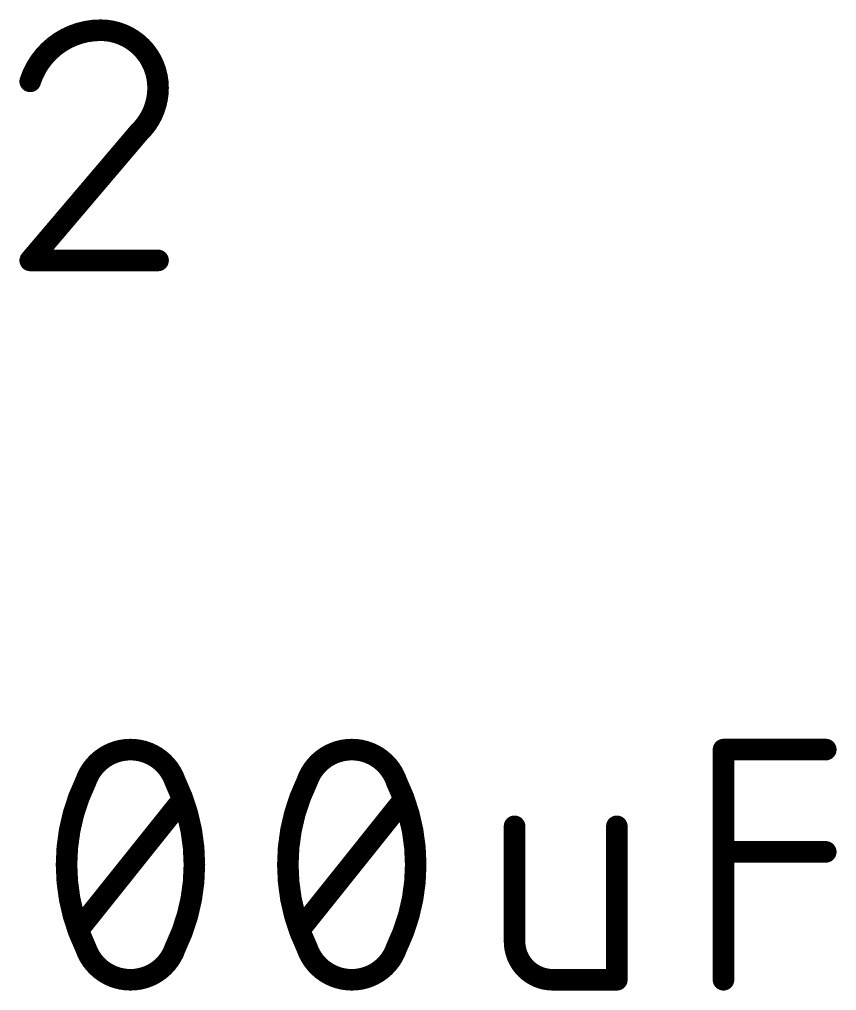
# Model space of a CAD drawing. Extents: x -177 to 163, y -159 to 163.
# Drawn here: x 34.2 to 39.97, y 50.01 to 56.87 of the extents above; entities that cross this region are included whole.
import ezdxf

# ---------------------------------------------------------------- set-up
doc = ezdxf.new("R2010")
doc.units = 0
doc.layers.add('95', color=251, linetype='CONTINUOUS')
doc.layers.add('96', color=251, linetype='CONTINUOUS')

msp = doc.modelspace()

# ---------------------------------------------------------------- linework, layer by layer
at = {"layer": '95'}
for points, const_width in [([(34.7725, 56.7944, 0.3252), (34.2757, 56.4332)], 0.1524), ([(35.1789, 56.388, 0.4142), (34.7725, 56.7944)], 0.1524), ([(34.7725, 56.8325, 1), (34.7725, 56.7563)], 0.0762), ([(34.7725, 56.7563, 1), (34.7725, 56.8325)], 0.0762), ([(34.2395, 56.4449, 1), (34.312, 56.4214)], 0.0762), ([(35.0434, 56.0719, 0.2053), (35.1789, 56.388)], 0.1524), ([(35.217, 56.388, 1), (35.1408, 56.388)], 0.0762), ([(35.1408, 56.388, 1), (35.217, 56.388)], 0.0762), ([(35.0171, 56.0995, 1), (35.0697, 56.0443)], 0.0762), ([(35.0724, 56.0472, 1), (35.0144, 56.0966)], 0.0762), ([(34.2467, 55.1935, 1), (34.3048, 55.1441)], 0.0762), ([(34.2758, 55.2069, 1), (34.2758, 55.1307)], 0.0762), ([(35.1789, 55.1307, 1), (35.1789, 55.2069)], 0.0762)]:
    msp.add_lwpolyline(points, format="xyb", dxfattribs=dict(at, const_width=const_width))
at = {"layer": '95', "const_width": 0.1524}
for points in [[(35.0434, 56.0719), (34.2758, 55.1688)], [(34.2758, 55.1688), (35.1789, 55.1688)]]:
    msp.add_lwpolyline(points, dxfattribs=at)
at = {"layer": '96'}
for points, const_width in [([(34.9839, 51.7144, 0.3205), (34.6678, 51.4886)], 0.1524), ([(35.3, 51.4886, 0.3205), (34.9839, 51.7144)], 0.1524), ([(34.9839, 51.7525, 1), (34.9839, 51.6763)], 0.0762), ([(34.9839, 51.6763, 1), (34.9839, 51.7525)], 0.0762), ([(36.547, 51.7144, 0.3205), (36.2309, 51.4886)], 0.1524), ([(36.8631, 51.4886, 0.3205), (36.547, 51.7144)], 0.1524), ([(36.547, 51.7525, 1), (36.547, 51.6763)], 0.0762), ([(36.547, 51.6763, 1), (36.547, 51.7525)], 0.0762), ([(39.2107, 51.7144, 1), (39.1345, 51.7144)], 0.0762), ([(39.1726, 51.7525, 1), (39.1726, 51.6763)], 0.0762), ([(39.8951, 51.6763, 1), (39.8951, 51.7525)], 0.0762), ([(34.6678, 51.4886, 0.1139), (34.5323, 50.9016)], 0.1524), ([(34.6317, 51.501, 1), (34.7038, 51.4763)], 0.0762), ([(34.702, 51.4719, 1), (34.6335, 51.5053)], 0.0762), ([(35.3342, 51.5053, 1), (35.2657, 51.4719)], 0.0762), ([(35.4354, 50.9016, 0.1139), (35.3, 51.4886)], 0.1524), ([(35.2639, 51.4763, 1), (35.336, 51.501)], 0.0762), ([(36.2309, 51.4886, 0.1139), (36.0954, 50.9016)], 0.1524), ([(36.1949, 51.501, 1), (36.2669, 51.4763)], 0.0762), ([(36.2652, 51.4719, 1), (36.1967, 51.5053)], 0.0762), ([(36.8973, 51.5053, 1), (36.8288, 51.4719)], 0.0762), ([(36.9986, 50.9016, 0.1139), (36.8631, 51.4886)], 0.1524), ([(36.827, 51.4763, 1), (36.8991, 51.501)], 0.0762), ([(35.3749, 51.3294, 1), (35.3154, 51.377)], 0.0762), ([(36.938, 51.3294, 1), (36.8785, 51.377)], 0.0762), ([(37.7349, 51.1725, 1), (37.6587, 51.1725)], 0.0762), ([(38.4574, 51.1725, 1), (38.3812, 51.1725)], 0.0762), ([(39.1726, 51.03, 1), (39.1726, 50.9538)], 0.0762), ([(39.8951, 50.9538, 1), (39.8951, 51.03)], 0.0762), ([(34.5323, 50.9016, 0.1139), (34.6678, 50.3146)], 0.1524), ([(34.5704, 50.9016, 1), (34.4942, 50.9016)], 0.0762), ([(35.3, 50.3146, 0.1139), (35.4354, 50.9016)], 0.1524), ([(35.4735, 50.9016, 1), (35.3973, 50.9016)], 0.0762), ([(36.0954, 50.9016, 0.1139), (36.2309, 50.3146)], 0.1524), ([(36.1335, 50.9016, 1), (36.0573, 50.9016)], 0.0762), ([(36.8631, 50.3146, 0.1139), (36.9986, 50.9016)], 0.1524), ([(37.0367, 50.9016, 1), (36.9605, 50.9016)], 0.0762), ([(34.4942, 50.9016, 1), (34.5704, 50.9016)], 0.0762), ([(35.3973, 50.9016, 1), (35.4735, 50.9016)], 0.0762), ([(36.0573, 50.9016, 1), (36.1335, 50.9016)], 0.0762), ([(36.9605, 50.9016, 1), (37.0367, 50.9016)], 0.0762), ([(34.5929, 50.4738, 1), (34.6524, 50.4262)], 0.0762), ([(36.156, 50.4738, 1), (36.2155, 50.4262)], 0.0762), ([(37.6968, 50.3597, 0.4142), (37.9677, 50.0888)], 0.1524), ([(37.7349, 50.3597, 1), (37.6587, 50.3597)], 0.0762), ([(34.7038, 50.3269, 1), (34.6317, 50.3022)], 0.0762), ([(34.6678, 50.3146, 0.3205), (34.9839, 50.0888)], 0.1524), ([(34.6335, 50.2979, 1), (34.702, 50.3313)], 0.0762), ([(34.9839, 50.0888, 0.3205), (35.3, 50.3146)], 0.1524), ([(35.2657, 50.3313, 1), (35.3342, 50.2979)], 0.0762), ([(35.336, 50.3022, 1), (35.2639, 50.3269)], 0.0762), ([(36.2309, 50.3146, 0.3205), (36.547, 50.0888)], 0.1524), ([(36.2669, 50.3269, 1), (36.1949, 50.3022)], 0.0762), ([(36.1967, 50.2979, 1), (36.2652, 50.3313)], 0.0762), ([(36.547, 50.0888, 0.3205), (36.8631, 50.3146)], 0.1524), ([(36.8288, 50.3313, 1), (36.8973, 50.2979)], 0.0762), ([(36.8991, 50.3022, 1), (36.827, 50.3269)], 0.0762), ([(37.6587, 50.3597, 1), (37.7349, 50.3597)], 0.0762), ([(34.9839, 50.1269, 1), (34.9839, 50.0507)], 0.0762), ([(34.9839, 50.0507, 1), (34.9839, 50.1269)], 0.0762), ([(36.547, 50.1269, 1), (36.547, 50.0507)], 0.0762), ([(36.547, 50.0507, 1), (36.547, 50.1269)], 0.0762), ([(37.9677, 50.1269, 1), (37.9677, 50.0507)], 0.0762), ([(37.9677, 50.0507, 1), (37.9677, 50.1269)], 0.0762), ([(38.4193, 50.0507, 1), (38.4193, 50.1269)], 0.0762), ([(38.3812, 50.0888, 1), (38.4574, 50.0888)], 0.0762), ([(39.1345, 50.0888, 1), (39.2107, 50.0888)], 0.0762)]:
    msp.add_lwpolyline(points, format="xyb", dxfattribs=dict(at, const_width=const_width))
at = {"layer": '96', "const_width": 0.1524}
for points in [[(39.1726, 50.0888), (39.1726, 51.7144)], [(39.1726, 51.7144), (39.8951, 51.7144)], [(34.6226, 50.45), (35.3451, 51.3532)], [(36.1858, 50.45), (36.9082, 51.3532)], [(37.6968, 51.1725), (37.6968, 50.3597)], [(38.4193, 50.0888), (38.4193, 51.1725)], [(39.1726, 50.9919), (39.8951, 50.9919)], [(37.9677, 50.0888), (38.4193, 50.0888)]]:
    msp.add_lwpolyline(points, dxfattribs=at)

doc.saveas('drawing.dxf')
